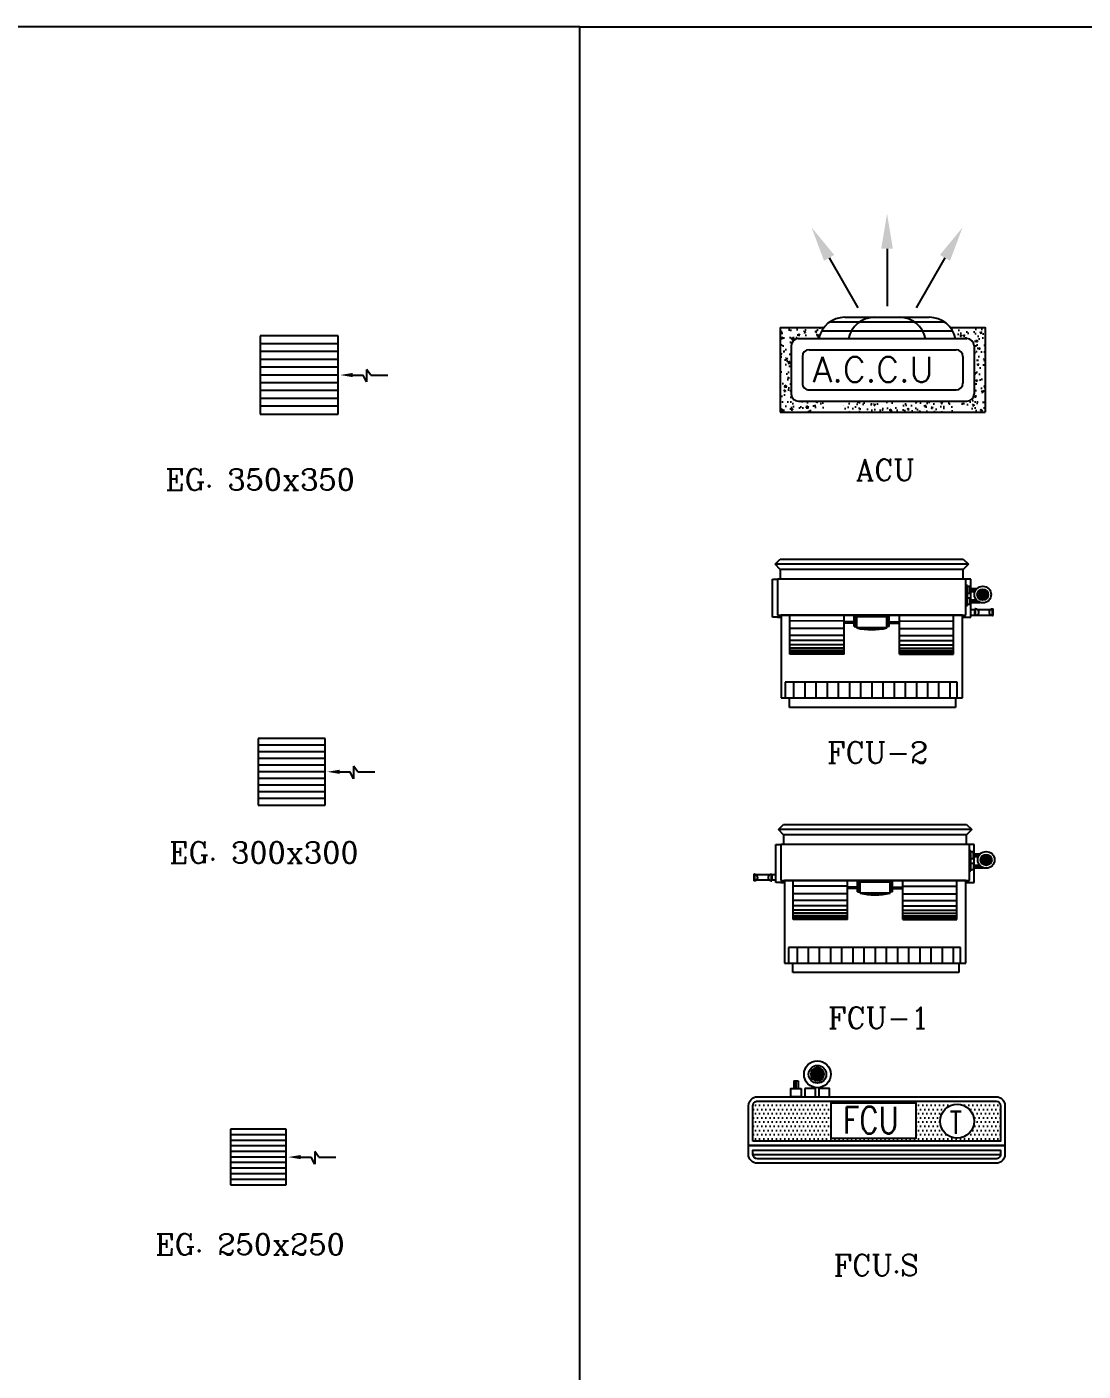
# Model space of a CAD drawing. Extents: x 462150 to 593348, y 35809 to 85242.
# Drawn here: x 559970 to 564706, y 75048 to 81073 of the extents above; entities that cross this region are included whole.
import ezdxf
from ezdxf.enums import TextEntityAlignment as Align

# ---------------------------------------------------------------- set-up
doc = ezdxf.new("R2010")
doc.units = 0
doc.header["$LTSCALE"] = 500
doc.header["$MEASUREMENT"] = 0
doc.linetypes.add('CENTER', pattern=[2, 1.25, -0.25, 0.25, -0.25])
for name, color, linetype in [('AC-ACU.', 230, 'Continuous'), ('AC-EX.G', 2, 'Continuous'), ('AC-FAN COIL', 230, 'Continuous'), ('AC-LEADER', 7, 'Continuous'), ('AC-TEXT', 7, 'Continuous'), ('M_DRAIN', 135, 'Continuous'), ('PL-W-TEXT', 7, 'Continuous'), ('SLEV', 5, 'Continuous'), ('Text', 50, 'Continuous')]:
    doc.layers.add(name, color=color, linetype=linetype)
doc.styles.add('FF-LOOP', font='romanc.shx', dxfattribs={"height": 2})
doc.styles.add('ROMANS', font='romans.shx', dxfattribs={"width": 0.8, "height": 100})

# ---------------------------------------------------------------- blocks, each defined once
blk = doc.blocks.new('FCU-1')
at = {"layer": 'AC-FAN COIL'}
h = blk.add_hatch(color=240, dxfattribs=at)
h.set_gradient(color1=(249, 6, 55), one_color=1, tint=1)
h.paths.add_polyline_path([(522.7687278334387, -69.208459127487, 1), (473.2501467518406, -69.208459127487, 1)])
at = {"layer": 'AC-FAN COIL', "color": 2}
for p, q in [((-433.487792601576, 67.04026523194261), (-410.1540342115331, 90.17565503174043)), ((-410.1539586966391, 43.49365869641405), (-433.487792601576, 67.04026523194261)), ((433.7018756420002, 66.8449276595311), (-433.487792601576, 67.04026523194261)), ((-410.1540342115331, 90.17565503174043), (410.1678263306385, 90.1934377760008)), ((433.7018756420002, 66.8449276595311), (410.1538026186172, 43.50970634650002)), ((410.1678263306385, 90.1934377760008), (433.7018756420002, 66.8449276595311)), ((410.1538026186172, 43.50970634650002), (-410.1540051617193, 43.49279102727451)), ((-410.1540051617193, 43.49279102727451), (-410.1539038901973, -0.0084419718114077)), ((410.1538026186172, 43.50970634650002), (-410.1539586966391, 43.49365869641405)), ((410.1539038901391, 0.0084733474141103), (410.1538026186172, 43.50970634650002))]:
    blk.add_line(p, q, dxfattribs=at)
at = {"layer": 'AC-FAN COIL', "color": 230}
for p, q in [((422.6585960999363, 0.000983955396805), (-422.6585960999363, -0.000983955396805)), ((444.5070527037897, 0.0010348189243814), (422.6585960999363, 0.000983955396805)), ((422.6589713733702, -161.1979333479466), (422.6585960999363, 0.000983955396805)), ((444.5074489385588, -170.2018369999205), (444.5070527037897, 0.0010348189243814)), ((-444.5070527037897, -0.0010348189243814), (-422.6585960999363, -0.000983955396805)), ((-444.5066564689914, -170.2039066377656), (-444.5070527037897, -0.0010348189243814)), ((-422.6585960999363, -0.000983955396805), (-422.6582208265027, -161.1999012587366)), ((429.8266902072355, -28.38332138111582), (422.6586621790484, -28.38333806839001)), ((429.8268994044629, -118.2440846894023), (429.8266902072355, -28.38332138111582)), ((440.6085810829827, -33.45698905973768), (429.8267020189379, -33.4570141601107)), ((440.6086502124671, -63.15159804094946), (440.6085810829827, -33.45698905973768)), ((440.6086010922445, -42.0519474541943), (472.1241740926927, -42.05187408554411)), ((440.6086156477977, -48.30429355032903), (466.8567587742582, -48.30423244426857)), ((440.6086302033509, -54.55663964646373), (463.473256145895, -54.55658641734771)), ((498.0094949231715, -93.96367999741051), (498.0093796431901, -44.4450989160141)), ((422.6588713762757, -118.2441013766765), (429.8268994044629, -118.2440846894023)), ((429.8267711484222, -63.15162314132249), (440.6086502124671, -63.15159804094946)), ((429.8268184633633, -83.47578292919934), (440.6086975274083, -83.47575782882632)), ((440.6087666568928, -113.1703668100344), (429.8268875928479, -113.1703919104075)), ((440.6086975274083, -83.47575782882632), (440.6087666568928, -113.1703668100344)), ((440.6087175366702, -92.0707162232793), (468.2699015334655, -92.07065182763836)), ((440.6087320922233, -98.32306231941764), (474.3575154225109, -98.32298375175378)), ((440.6087466477766, -104.5754084155523), (485.5112632505479, -104.5753038818438)), ((-543.7915405717794, -133.1393693580321), (-543.7915405717794, -162.9794591536774)), ((-540.7621404855162, -133.1393693580321), (-543.7915405717794, -133.1393693580321)), ((-540.7621404855162, -162.9794591536774), (-543.7915405717794, -162.9794591536774)), ((-542.3650754831615, -133.1393693580321), (-542.3650754831615, -162.9794591536774)), ((-540.7621404855162, -133.1393693580321), (-540.7621404855162, -162.9794591536774)), ((-470.5097885944996, -135.6382718781969), (-535.813705513312, -135.6382718779641)), ((-471.8553241524497, -160.5700718781008), (-534.46816995478, -160.5700718781008)), ((-465.5613536217134, -133.1393693580321), (-465.5613536217134, -162.9794591536774)), ((-465.5613536217134, -133.1393693580321), (-462.5319535354502, -133.1393693580321)), ((-465.5613536217134, -162.9794591536774), (-462.5319535354502, -162.9794591536774)), ((-463.9584186240681, -133.1393693580321), (-463.9584186240681, -162.9794591536774)), ((-462.5319535354502, -133.1393693580321), (-462.5319535354502, -162.9794591536774)), ((-444.5067369383178, -135.6382718781169), (-462.5319535354502, -135.6382718780551)), ((-444.5067369383178, -160.4805566335926), (-462.5319535354502, -160.4805566336545)), ((-406.6521938590158, -170.2038185120254), (-444.5066564689914, -170.2039066377656)), ((-422.6582208265027, -161.1999012587366), (422.6589713733702, -161.1979333479466)), ((-422.6581998651671, -170.2038557742417), (-406.6521938590158, -170.2038185120254)), ((406.6529653672187, -161.1979706101628), (-406.6522148203512, -161.1998639965204)), ((-406.6522148203512, -161.1998639965204), (-406.6513511250959, -532.2006463962751)), ((406.6538290624739, -532.1987530099141), (406.6529653672187, -161.1979706101628)), ((406.652986328554, -170.2019251256642), (444.5074489385588, -170.2018369999205)), ((-406.6513511250959, -532.2006463962751), (406.6538290624739, -532.1987530099141)), ((-369.1371757804591, -574.6262886429686), (-369.1372745481785, -532.200559062956)), ((376.0277867896657, -532.1988243077903), (376.0278855573852, -574.6245538877993)), ((376.0278855573852, -574.6245538877993), (-369.1371757804591, -574.6262886429686)), ((376.0278855573852, -574.6245538877993), (-369.1371293113625, -574.627156311828))]:
    blk.add_line(p, q, dxfattribs=at)
at = {"layer": 'AC-FAN COIL', "color": 71}
for p, q in [((-366.6965615261288, -336.7344384589815), (-366.6985734742483, -161.1997709838615)), ((-124.0207735482836, -336.7317017259593), (-124.0227854488184, -161.1992060310731)), ((-78.66233149598702, -211.7337765364427), (-78.66364590951706, -161.1991004343363)), ((-71.68164519005222, -211.7336267650353), (-71.68295959723764, -161.1990841831939)), ((67.4365670629777, -168.4131372490774), (-67.4357829252549, -168.4134512280579)), ((-67.43470249461825, -218.7724640627712), (-67.4338564738282, -168.4134512293967)), ((67.43764755679875, -218.7721500779735), (67.4365670629777, -168.4131372490774)), ((71.6862145597406, -211.7275525743608), (71.68490030040266, -161.1987504207209)), ((78.66690085985466, -211.7274027913154), (78.66558660689044, -161.1987341695785)), ((124.0223413796047, -336.7311242779579), (124.023535995715, -161.1986285756102)), ((366.6981293675781, -336.7327311054105), (366.6993240211159, -161.1980636228254)), ((-124.0212587886781, -187.4691542065375), (-366.697046763642, -187.4718909512048)), ((-124.0211802625272, -221.2001031356376), (-366.6969682374911, -221.202839880305)), ((-78.67423467550543, -190.982286472823), (-124.0224440729944, -190.9832594365943)), ((-78.67414905037731, -196.7929340871269), (-124.0223774730984, -196.7939070791326)), ((-78.66233149598702, -211.7337765364427), (-71.68164519005222, -211.7336267650353)), ((-67.4353257927578, -189.7192257607421), (-70.93760758070856, -189.7193009013354)), ((-67.43520112137776, -195.5298733885429), (-70.93748290493386, -195.5299485349569)), ((67.43764755679875, -218.7721500779735), (-67.43470242852345, -218.7724640627712)), ((70.93930598339648, -189.7188366353475), (67.43702419838519, -189.7189117759408)), ((70.939430657716, -195.5294842631447), (67.43714886976522, -195.5295594037379)), ((78.66690085985466, -211.7274027913154), (71.6862145597406, -211.7275525743608)), ((78.67506530994432, -196.7925677758539), (124.0227296324446, -196.7930904260174)), ((78.67512388055911, -190.9819201612117), (124.0228272478271, -190.9824427918793)), ((124.0221316491952, -187.4685767578921), (366.6979196342581, -187.4701835969899)), ((124.0222101753461, -221.1995256869959), (366.697998160409, -221.2011325260901)), ((-124.0211088757205, -251.8643489128954), (-366.6968968506844, -251.8670856575627)), ((-124.0210553196375, -274.8693981081451), (-366.6968432945723, -274.8721348528125)), ((-124.0210102610581, -294.2243303415198), (-366.6967982360221, -294.2270670861872)), ((124.0222815621528, -251.8637714642537), (366.6980695472157, -251.8653783033478)), ((124.0223351182649, -274.8688206595034), (366.6981231033278, -274.8704274986012)), ((124.0223801768152, -294.2237528928781), (366.6981681618781, -294.2253597319723)), ((-124.020977034379, -308.4968766479942), (-366.6967650093138, -308.4996133926616)), ((-124.0209519679774, -319.264164537497), (-366.6967399429122, -319.2669012821643)), ((-124.0209391438693, -324.7727688754385), (-366.6967271188041, -324.7755056201058)), ((-124.0209303998854, -328.5287440048123), (-366.6967183748493, -328.531480749476)), ((-124.0209234050999, -331.5333649231143), (-366.6967113800347, -331.5361016677816)), ((-124.0208544196502, -333.8555608140596), (-366.6966423945851, -333.8582975529025)), ((-124.0207735482836, -336.7317017259593), (-366.6965615261288, -336.7344384589815)), ((124.0223413796047, -336.7311242779579), (366.6981293675781, -336.7327311054105)), ((124.0224134035234, -308.4962991993525), (366.6982013885864, -308.4979060384467)), ((124.0224088595714, -333.8549833657125), (366.6981968446052, -333.856590198986)), ((124.0224384699249, -319.2635870888553), (366.6982264549879, -319.2651939279531)), ((124.0224512940331, -324.7721914267968), (366.698239279096, -324.7737982658946)), ((124.0224600379879, -328.528166556167), (366.6982480230508, -328.5297733952648)), ((124.0224670328025, -331.5327874744726), (366.6982550178655, -331.5343943135667)), ((-388.5301661775447, -461.2676683925092), (-388.5300010446226, -532.2006042095053)), ((-350.1303075487958, -461.267578997078), (-350.1301424158737, -532.2005148140744)), ((-300.1115387795726, -461.2674625526524), (-300.1113736466505, -532.2003983696486)), ((-250.0927700103493, -461.2673461082267), (-250.0926048774272, -532.2002819252228)), ((-200.0740012411261, -461.2672296638009), (-200.073836108204, -532.2001654807973)), ((-150.0552324719028, -461.2671132193754), (-150.0550673389807, -532.2000490363716)), ((-100.0364637026796, -461.2669967749497), (-100.0362985697575, -532.199932591946)), ((-50.01769493345636, -461.2668803305241), (-50.01752980053424, -532.1998161475203)), ((0.0010738357668743, -461.2667638860984), (0.0012389686889946, -532.1996997030947)), ((50.01984260499011, -461.2666474416728), (50.02000773791222, -532.199583258669)), ((100.0386113742133, -461.2665309972472), (100.0387765071355, -532.1994668142434)), ((150.0573801434366, -461.2664145528213), (150.0575452763587, -532.1993503698139)), ((200.0761489126599, -461.2662981083959), (200.0763140455819, -532.1992339253884)), ((250.0949176818831, -461.2661816639701), (250.0950828148052, -532.1991174809626)), ((300.1136864511063, -461.2660652195445), (300.1138515840285, -532.1990010365371)), ((350.1324552203296, -461.2659487751188), (350.1326203532518, -532.1988845921113)), ((382.7594133767998, -532.1988086364618), (382.7592482438777, -461.2658728194656))]:
    blk.add_line(p, q, dxfattribs=at)
at = {"layer": 'AC-FAN COIL'}
blk.add_line((382.7592482438777, -461.2658728194656), (-388.5301661775447, -461.2676683925092), dxfattribs=at)
at = {"layer": 'AC-FAN COIL', "color": 230}
for centre, radius in [((498.0094372831808, -69.20438945671047), 37.51407657701907), ((498.0094372831808, -69.20438945671047), 24.75929054083273), ((498.0094372926396, -69.208459127487), 24.75929054079903)]:
    blk.add_circle(centre, radius, dxfattribs=at)
for centre, start, end in [((-539.5436301477603, -148.3417792387335), 264.7193606021259, 95.28063939787401), ((-466.7798639594693, -148.3417792387335), 84.71936060212599, 275.280639397874)]:
    blk.add_arc(centre, 13.23976725783069, start, end, dxfattribs=at)
at = {"layer": 'AC-FAN COIL', "color": 71}
for centre, radius, start, end in [((0.0011174053361174, -479.984930074057), 318.7860127724463, 77.78748448205806, 102.2127822862305), ((0.0007472262077499, 92.79932872144856), 318.7860127723961, 257.7874844820581, 282.2127822862305)]:
    blk.add_arc(centre, radius, start, end, dxfattribs=at)
blk = doc.blocks.new('FCU-2')
at = {"layer": 'AC-FAN COIL'}
h = blk.add_hatch(color=240, dxfattribs=at)
h.set_gradient(color1=(249, 6, 55), one_color=1, tint=1)
h.paths.add_polyline_path([(522.7687278334387, -69.20845912748337, 1), (473.2501467518406, -69.20845912748337, 1)])
at = {"layer": 'AC-FAN COIL', "color": 2}
for p, q in [((-433.487792601576, 67.04026523194261), (-410.1540342115331, 90.17565503174043)), ((-410.1539586966391, 43.49365869641042), (-433.487792601576, 67.04026523194261)), ((433.7018756420002, 66.8449276595311), (-433.487792601576, 67.04026523194261)), ((-410.1540342115331, 90.17565503174043), (410.1678263306385, 90.19343777600443)), ((433.7018756420002, 66.8449276595311), (410.1538026186172, 43.50970634650002)), ((410.1678263306385, 90.19343777600443), (433.7018756420002, 66.8449276595311)), ((410.1538026186172, 43.50970634650002), (-410.1540051617193, 43.49279102727451)), ((-410.1540051617193, 43.49279102727451), (-410.1539038901973, -0.0084419718114077)), ((410.1538026186172, 43.50970634650002), (-410.1539586966391, 43.49365869641042)), ((410.15390389011, 0.0084733474141103), (410.1538026186172, 43.50970634650002))]:
    blk.add_line(p, q, dxfattribs=at)
at = {"layer": 'AC-FAN COIL', "color": 230}
for p, q in [((422.6585960999363, 0.000983955396805), (-422.6585960999363, -0.000983955396805)), ((444.5070527037605, 0.0010348189243814), (422.6585960999363, 0.000983955396805)), ((422.6589713733702, -161.1979333479466), (422.6585960999363, 0.000983955396805)), ((444.5074489385588, -170.2018369999205), (444.5070527037605, 0.0010348189243814)), ((-444.5070527037605, -0.0010348189243814), (-422.6585960999363, -0.000983955396805)), ((-444.5066564690205, -170.2039066377692), (-444.5070527037605, -0.0010348189243814)), ((-422.6585960999363, -0.000983955396805), (-422.6582208265027, -161.1999012587403)), ((429.8266902072355, -28.38332138111582), (422.6586621790484, -28.38333806839001)), ((429.8268994044629, -118.2440846894023), (429.8266902072355, -28.38332138111582)), ((440.6085810830118, -33.45698905973768), (429.8267020189086, -33.4570141601107)), ((440.6086502124671, -63.15159804094583), (440.6085810830118, -33.45698905973768)), ((440.6086010922445, -42.0519474541943), (472.1241740927217, -42.05187408554047)), ((440.6086156477687, -48.30429355032903), (466.8567587742582, -48.30423244426492)), ((440.6086302033509, -54.55663964646373), (463.473256145895, -54.55658641734771)), ((498.0094949231715, -93.96367999741051), (498.0093796431901, -44.44509891601047)), ((422.6588713763048, -118.2441013766765), (429.8268994044629, -118.2440846894023)), ((429.8267711484222, -63.15162314131886), (440.6086502124671, -63.15159804094583)), ((429.8268184633343, -83.47578292919934), (440.6086975274375, -83.47575782882632)), ((440.6087666568928, -113.1703668100344), (429.8268875928479, -113.1703919104075)), ((440.6086975274375, -83.47575782882632), (440.6087666568928, -113.1703668100344)), ((440.6087175366702, -92.0707162232793), (468.2699015334655, -92.07065182763836)), ((440.6087320921942, -98.32306231941764), (474.3575154225109, -98.32298375175378)), ((440.6087466477766, -104.5754084155523), (485.5112632505479, -104.5753038818438)), ((-406.6521938589866, -170.2038185120254), (-444.5066564690205, -170.2039066377692)), ((-422.6582208265027, -161.1999012587403), (422.6589713733702, -161.1979333479466)), ((-422.6581998651381, -170.2038557742417), (-406.6521938589866, -170.2038185120254)), ((406.6529653672187, -161.1979706101628), (-406.6522148203512, -161.1998639965241)), ((-406.6522148203512, -161.1998639965241), (-406.6513511250959, -532.2006463962751)), ((406.6538290624739, -532.1987530099141), (406.6529653672187, -161.1979706101628)), ((406.6529863285832, -170.2019251256642), (444.5074489385588, -170.2018369999205)), ((444.953987252491, -135.9206366322614), (462.9792038496234, -135.9206366321996)), ((444.953987252491, -160.7629213877371), (462.9792038496234, -160.762921387799)), ((462.9792384143511, -163.1890835006088), (462.9791692848667, -133.4944745193897)), ((462.9792038496234, -163.2618239078219), (462.9792038496234, -133.4217341121766)), ((466.0086039358866, -133.4217341121766), (462.9792038496234, -133.4217341121766)), ((466.0086039358866, -163.2618239078219), (462.9792038496234, -163.2618239078219)), ((464.4056689382414, -163.2618239078219), (464.4056689382414, -133.4217341121766)), ((466.0086039358866, -163.2618239078219), (466.0086039358866, -133.4217341121766)), ((470.957038908673, -160.7629213876571), (536.2609558274852, -160.7629213878899)), ((472.3025744666228, -135.8311213877532), (534.9154202689533, -135.8311213877532)), ((541.2093907996895, -163.2618239078219), (541.2093907996895, -133.4217341121766)), ((541.2093907996895, -133.4217341121766), (544.2387908859529, -133.4217341121766)), ((541.2093907996895, -163.2618239078219), (544.2387908859529, -163.2618239078219)), ((542.8123257973347, -163.2618239078219), (542.8123257973347, -133.4217341121766)), ((544.2387908859529, -163.2618239078219), (544.2387908859529, -133.4217341121766)), ((-406.6513511250959, -532.2006463962751), (406.6538290624739, -532.1987530099141)), ((-369.1371757804591, -574.6262886429686), (-369.1372745481785, -532.200559062956)), ((376.0277867896657, -532.1988243077903), (376.0278855573852, -574.6245538877993)), ((376.0278855573852, -574.6245538877993), (-369.1371757804591, -574.6262886429686)), ((376.0278855573852, -574.6245538877993), (-369.1371293113334, -574.627156311828))]:
    blk.add_line(p, q, dxfattribs=at)
at = {"layer": 'AC-FAN COIL', "color": 71}
for p, q in [((-366.6965615261578, -336.7344384589815), (-366.6985734742483, -161.1997709838615)), ((-124.0207735482836, -336.7317017259593), (-124.0227854488184, -161.1992060310731)), ((-78.66233149595791, -211.7337765364427), (-78.66364590951706, -161.1991004343363)), ((-71.68164519005222, -211.7336267650353), (-71.68295959720855, -161.1990841831939)), ((67.4365670629777, -168.4131372490774), (-67.4357829252549, -168.4134512280579)), ((-67.43470249464735, -218.7724640627712), (-67.4338564738282, -168.4134512293967)), ((67.43764755682787, -218.7721500779735), (67.4365670629777, -168.4131372490774)), ((71.6862145597406, -211.7275525743608), (71.68490030040266, -161.1987504207209)), ((78.66690085985466, -211.7274027913154), (78.66558660689044, -161.1987341695785)), ((124.0223413796047, -336.7311242779579), (124.0235359956859, -161.1986285756102)), ((366.698129367549, -336.7327311054105), (366.6993240211159, -161.1980636228254)), ((-124.0212587886781, -187.4691542065375), (-366.6970467636129, -187.4718909512048)), ((-124.0211802625563, -221.2001031356376), (-366.6969682374911, -221.202839880305)), ((-78.67423467550543, -190.982286472823), (-124.0224440729944, -190.9832594365943)), ((-78.67414905037731, -196.7929340871269), (-124.0223774731275, -196.7939070791326)), ((-78.66233149595791, -211.7337765364427), (-71.68164519005222, -211.7336267650353)), ((-67.4353257927578, -189.7192257607421), (-70.93760758070856, -189.7193009013354)), ((-67.43520112137776, -195.5298733885429), (-70.93748290493386, -195.5299485349569)), ((67.43764755682787, -218.7721500779735), (-67.43470242852345, -218.7724640627712)), ((70.93930598342558, -189.7188366353475), (67.43702419835607, -189.7189117759408)), ((70.939430657716, -195.5294842631447), (67.43714886976522, -195.5295594037379)), ((78.66690085985466, -211.7274027913154), (71.6862145597406, -211.7275525743608)), ((78.67506530994432, -196.7925677758539), (124.0227296324446, -196.7930904260174)), ((78.67512388055911, -190.9819201612117), (124.0228272478562, -190.9824427918793)), ((124.0221316491952, -187.4685767578921), (366.6979196342874, -187.4701835969899)), ((124.0222101753461, -221.1995256869959), (366.697998160409, -221.2011325260901)), ((-124.0211088757496, -251.8643489128954), (-366.6968968506553, -251.8670856575627)), ((-124.0210553196375, -274.8693981081451), (-366.6968432946014, -274.8721348528125)), ((-124.0210102610872, -294.2243303415198), (-366.6967982360221, -294.2270670861872)), ((124.0222815621528, -251.8637714642537), (366.6980695472448, -251.8653783033478)), ((124.0223351182649, -274.8688206595034), (366.6981231032987, -274.8704274986012)), ((124.0223801768152, -294.2237528928781), (366.6981681618781, -294.2253597319723)), ((-124.020977034379, -308.4968766479942), (-366.6967650093138, -308.4996133926616)), ((-124.0209519679774, -319.264164537497), (-366.6967399429413, -319.2669012821643)), ((-124.0209391438402, -324.7727688754385), (-366.6967271188041, -324.7755056201058)), ((-124.0209303998854, -328.5287440048123), (-366.6967183748493, -328.531480749476)), ((-124.0209234050999, -331.5333649231143), (-366.6967113800347, -331.5361016677816)), ((-124.0208544196212, -333.8555608140596), (-366.6966423945851, -333.8582975529025)), ((-124.0207735482836, -336.7317017259593), (-366.6965615261578, -336.7344384589815)), ((124.0223413796047, -336.7311242779579), (366.698129367549, -336.7327311054105)), ((124.0224134034943, -308.4962991993525), (366.6982013885864, -308.4979060384467)), ((124.0224088595714, -333.8549833657125), (366.6981968446052, -333.856590198986)), ((124.0224384699249, -319.2635870888553), (366.6982264549879, -319.2651939279531)), ((124.0224512940331, -324.7721914267968), (366.698239279096, -324.7737982658946)), ((124.022460038017, -328.528166556167), (366.6982480230508, -328.5297733952648)), ((124.0224670328025, -331.5327874744726), (366.6982550178655, -331.5343943135667)), ((-388.5301661775447, -461.2676683925092), (-388.5300010446226, -532.2006042095053)), ((-350.1303075487958, -461.267578997078), (-350.1301424158737, -532.2005148140744)), ((-300.1115387795726, -461.2674625526524), (-300.1113736466505, -532.2003983696486)), ((-250.0927700103493, -461.2673461082267), (-250.0926048774272, -532.2002819252228)), ((-200.0740012411261, -461.2672296638009), (-200.073836108204, -532.2001654807973)), ((-150.0552324719028, -461.2671132193754), (-150.0550673389807, -532.2000490363716)), ((-100.0364637026796, -461.2669967749497), (-100.0362985697575, -532.199932591946)), ((-50.01769493345636, -461.2668803305241), (-50.01752980053424, -532.1998161475203)), ((0.0010738357668743, -461.2667638860984), (0.0012389686889946, -532.1996997030947)), ((50.01984260499011, -461.2666474416728), (50.02000773791222, -532.199583258669)), ((100.0386113742133, -461.2665309972472), (100.0387765071355, -532.1994668142434)), ((150.0573801434366, -461.2664145528213), (150.0575452763587, -532.1993503698139)), ((200.0761489126599, -461.2662981083959), (200.0763140455819, -532.1992339253884)), ((250.0949176818831, -461.2661816639701), (250.0950828148052, -532.1991174809626)), ((300.1136864511063, -461.2660652195445), (300.1138515840285, -532.1990010365371)), ((350.1324552203296, -461.2659487751188), (350.1326203532518, -532.1988845921113)), ((382.7594133767998, -532.1988086364618), (382.7592482438777, -461.2658728194656))]:
    blk.add_line(p, q, dxfattribs=at)
at = {"layer": 'AC-FAN COIL'}
blk.add_line((382.7592482438777, -461.2658728194656), (-388.5301661775447, -461.2676683925092), dxfattribs=at)
at = {"layer": 'AC-FAN COIL', "color": 230}
for centre, radius in [((498.0094372831808, -69.20438945671047), 37.51407657701907), ((498.0094372831808, -69.20438945671047), 24.75929054083273), ((498.0094372926396, -69.20845912748337), 24.75929054079903)]:
    blk.add_circle(centre, radius, dxfattribs=at)
at = {"layer": 'AC-FAN COIL', "color": 71}
for centre, radius, start, end in [((0.0011174053361174, -479.984930074057), 318.7860127724463, 77.78748448205806, 102.2127822862305), ((0.0007472262368537, 92.79932872144856), 318.7860127723961, 257.7874844820581, 282.2127822862305)]:
    blk.add_arc(centre, radius, start, end, dxfattribs=at)
at = {"layer": 'AC-FAN COIL', "color": 230}
for centre, start, end in [((467.2271142736427, -148.0594140271205), 264.7193606021259, 95.28063939787401), ((539.9908804619336, -148.0594140271205), 84.71936060212599, 275.280639397874)]:
    blk.add_arc(centre, 13.23976725783069, start, end, dxfattribs=at)
blk = doc.blocks.new('A$C44617238')
at = {"layer": 'SLEV'}
h = blk.add_hatch(color=5, dxfattribs=at)
h.set_gradient(color1=(0, 0, 255), one_color=1, tint=1)
h.paths.add_polyline_path([(-37.5, 0, 1), (37.5, 0, 1)])
blk.add_circle((0, 0), 37.5, dxfattribs=at)
blk = doc.blocks.new('FCU.S')
at = {"layer": 'AC-FAN COIL'}
h = blk.add_hatch(dxfattribs=at)
h.set_pattern_fill('DOTS', color=71, scale=300, angle=360, style=0)
h.set_pattern_definition([(179.999999959479, (69202.26620681607, -62528.92211012119), (-9.374999986739557, 18.75000000663022), [0, -18.75])])
h.paths.add_polyline_path([(-535.000000014028, -19.99999962163565, 0.4142135623730951), (-555.0000000281725, -39.99999960749119), (-555.0000001408333, -198.9732559796394), (554.9999998591665, -198.9732567648898), (554.9999999715947, -40.0000003925088, 0.4142135623730951), (534.9999999857391, -20.00000037836435)])
h.paths.add_polyline_path([(-205.0945397011237, -27.98949761409313), (176.3848200299544, -27.98949788388564), (176.3848199188505, -185.075853445509), (-205.0945398122276, -185.0758531757165)], flags=16)
h.paths.add_polyline_path([(127.3466653249925, -19.4537315727357), (-158.4077989607176, -19.45373136899434), (-158.4077990820369, -189.6099813689943), (127.3466652036877, -189.6099815727357)], flags=9)
h.paths.add_polyline_path([(284.3568037627847, -109.7652016461361, 1), (436.3968473738058, -109.7652016461361, 1)], flags=16)
at = {"layer": 'AC-FAN COIL', "color": 230}
for p, q in [((-287.9480767654662, 36.61271802220143), (-287.9480767595291, 45.0096089938248)), ((-287.9480767654662, 36.61271802220143), (-287.9480767595291, 45.0096089938248)), ((-243.8386340501194, 36.61271799101378), (-243.8386340441823, 45.00960896263713)), ((-243.8386340501194, 36.61271799101378), (-243.8386340441823, 45.00960896263713))]:
    blk.add_line(p, q, dxfattribs=at)
at = {"layer": 'AC-FAN COIL', "color": 71}
blk.add_line((-555.0000001825683, -257.9999996074912), (554.9999998174317, -258.0000003925088), dxfattribs=at)
blk.add_line((-555.0000001825683, -257.9999996074912), (554.9999998174317, -258.0000003925088), dxfattribs=at)
at = {"layer": 'AC-FAN COIL', "color": 230}
for points in [[(-575.0000001549777, -218.9732559654949), (-575.0000000281724, -39.99999959334672, -0.4142135623730951), (-534.9999999998837, 3.783643479e-07), (534.9999999998837, -3.783643479e-07, -0.4142135623730951), (574.9999999715947, -40.00000040665328), (574.9999998450221, -218.9732567790343)], [(-575.0000001549777, -218.9732559654949), (-575.0000000281724, -39.99999959334672, -0.4142135623730951), (-534.9999999998837, 3.783643479e-07), (534.9999999998837, -3.783643479e-07, -0.4142135623730951), (574.9999999715947, -40.00000040665328), (574.9999998450221, -218.9732567790343)], [(-555.0000001408333, -198.9732559796394), (-555.0000000281725, -39.99999960749119, -0.4142135623730951), (-535.000000014028, -19.99999962163565), (534.9999999857391, -20.00000037836435, -0.4142135623730951), (554.9999999715947, -40.0000003925088), (554.9999998591665, -198.9732567648898)], [(-575.0000001825683, -257.9999995933467), (-575.0000001549777, -218.9732559654949), (574.9999998450221, -218.9732567790343), (574.9999998174317, -258.0000004066533, -0.4142135623731034), (534.9999997891426, -298.0000003783643), (-535.0000002108571, -297.9999996216357, -0.4142135623730951)], [(-575.0000001825683, -257.9999995933467), (-575.0000001549777, -218.9732559654949), (574.9999998450221, -218.9732567790343), (574.9999998174317, -258.0000004066533, -0.4142135623731034), (534.9999997891426, -298.0000003783643), (-535.0000002108571, -297.9999996216357, -0.4142135623730951)]]:
    blk.add_lwpolyline(points, format="xyb", close=True, dxfattribs=at)
for points in [[(-338.3107462499698, 36.61271805782453), (-338.3107462760701, -0.3194252295361366), (-385.8042927379429, -0.3194251959503163), (-385.8042927118427, 36.61271809141035)], [(-338.3107462499698, 36.61271805782453), (-338.3107462760701, -0.3194252295361366), (-385.8042927379429, -0.3194251959503163), (-385.8042927118427, 36.61271809141035)], [(-321.6948499964957, 36.61271804607822), (-321.6948500225961, -0.3194252412824425), (-274.2013035607233, -0.3194252748799045), (-274.201303534623, 36.61271801248076)], [(-321.6948499964957, 36.61271804607822), (-321.6948500225961, -0.3194252412824425), (-274.2013035607233, -0.3194252748799045), (-274.201303534623, 36.61271801248076)], [(-259.468022794131, 36.6127180020616), (-259.4680228202313, -0.3194252852990758), (-211.9744763583585, -0.3194253188848961), (-211.9744763322582, 36.61271796847578)], [(-259.468022794131, 36.6127180020616), (-259.4680228202313, -0.3194252852990758), (-211.9744763583585, -0.3194253188848961), (-211.9744763322582, 36.61271796847578)], [(-205.094539812213, -185.0758531757165), (176.3848199188651, -185.075853445509), (176.3848200299544, -27.98949788388564), (-205.0945397011237, -27.98949761409313)]]:
    blk.add_lwpolyline(points, close=True, dxfattribs=at)
at = {"layer": 'AC-FAN COIL', "color": 71}
for points in [[(-555.0000001408333, -198.9732559796394), (-555.0000000281725, -39.99999960749119, -0.4142135623730951), (-535.000000014028, -19.99999962163565), (534.9999999857391, -20.00000037836435, -0.4142135623730951), (554.9999999715947, -40.0000003925088), (554.9999998591665, -198.9732567648898)], [(-555.0000001825683, -257.9999996074912), (-555.0000001691224, -238.9732559796394), (554.9999998308776, -238.9732567648898), (554.9999998174317, -258.0000003925088, -0.4142135623731017), (534.9999998032871, -278.0000003783643), (-535.0000001967128, -277.9999996216357, -0.4142135623730951)], [(-555.0000001825683, -257.9999996074912), (-555.0000001691224, -238.9732559796394), (554.9999998308776, -238.9732567648898), (554.9999998174317, -258.0000003925088, -0.4142135623731017), (534.9999998032871, -278.0000003783643), (-535.0000001967128, -277.9999996216357, -0.4142135623730951)]]:
    blk.add_lwpolyline(points, format="xyb", close=True, dxfattribs=at)
at = {"layer": 'AC-FAN COIL', "color": 1}
for points in [[(-450.0193077968724, -573.9700174288738, 0, 50.57656525739744, 0), (-450.0228277831047, -472.8168869788205, 0, 0, 0), (-450.0312404687575, -331.2387662238907, 0, 0, 0)], [(-450.0193077968724, -573.9700174288738, 0, 50.57656525739744, 0), (-450.0228277831047, -472.8168869788205, 0, 0, 0), (-450.0312404687575, -331.2387662238907, 0, 0, 0)], [(10.94831569562666, -576.2183594216476, 0, 50.57656525739744, 0), (10.94479570962721, -475.0652289715945, 0, 0, 0), (10.93638302423642, -333.4871082166646, 0, 0, 0)], [(471.8944171028851, -573.9700180808723, 0, 50.57656525739744, 0), (471.8979372319591, -472.8168876308191, 0, 0, 0), (471.9063503370562, -331.2387668759184, 0, 0, 0)]]:
    blk.add_lwpolyline(points, format="xyseb", dxfattribs=at)
at = {"layer": 'AC-FAN COIL', "color": 230}
for centre, radius in [((-265.8933553623909, 100.8091543691407), 60), ((-265.8933553623909, 100.8091543691407), 59.99999999999998), ((-265.8933553623909, 100.8091543691407), 60), ((-265.8933553623909, 100.8091543691407), 59.99999999999998), ((-265.8933553623909, 100.8091543691407), 39.60000000000022), ((-265.8933553623909, 100.8091543691407), 39.60000000000022), ((360.3768255682953, -109.7652016461361), 76.02002180551062)]:
    blk.add_circle(centre, radius, dxfattribs=at)
at = {"layer": 'M_DRAIN', "color": 135}
for p, q in [((-372.0575194857723, 72.179737369559), (-372.0575195110578, 36.61271808168967)), ((-372.0575194857723, 72.179737369559), (-372.0575195110578, 36.61271808168967)), ((-352.0575194855861, 72.17973735541455), (-352.0575195107318, 36.61271806754521)), ((-352.0575194855861, 72.17973735541455), (-352.0575195107318, 36.61271806754521))]:
    blk.add_line(p, q, dxfattribs=at)
at = {"layer": 'M_DRAIN', "color": 1, "linetype": 'CENTER'}
for p, q in [((-372.0575194855861, 72.179737369559), (-352.0575194855861, 72.17973735541455)), ((-362.0575194855861, 72.17973736249259), (-362.0575195105921, 36.61271807462325)), ((-362.0575194855861, 72.17973736249259), (-362.0575195105921, 36.61271807462325))]:
    blk.add_line(p, q, dxfattribs=at)
at = {"layer": 'AC-FAN COIL', "color": 230, "xscale": -0.8, "yscale": 0.8, "zscale": 0.8, "rotation": 89.99999995914541}
blk.add_blockref('A$C44617238', (-265.8933553623909, 100.8091543690476), dxfattribs=at)
at = {"layer": 'Text', "style": 'ROMANS', "width": 0.8}
blk.add_text('FCU', height=120, dxfattribs=at).set_placement((-152.2096601513039, -164.335242817724))
blk.add_text('T', height=100, dxfattribs=at).set_placement((354.9670481712528, -116.5784220639543), align=Align.MIDDLE)
blk = doc.blocks.new('ACU')
at = {"layer": 'AC-ACU.'}
h = blk.add_hatch(dxfattribs=at)
h.set_pattern_fill('AR-CONC', color=9, scale=5, angle=630.0000000000016, style=0)
h.set_pattern_definition([(49.99999999999829, (25435.45652053365, -22194.81994948443), (71.72601826007514, -6.2752134982615), [7.499999999999943, -82.49999999999909]), (354.9999999999985, (25435.45652053365, -22194.81994948443), (-13.8751333612979, 75.21921337000157), [5.999999999999982, -65.99999999999973]), (100.4513999999983, (25441.43368853373, -22195.34288348444), (57.85093817140402, 68.94395420609376), [6.374018999999968, -70.11421119999947]), (46.18419999999837, (25435.45652053365, -22174.81994948443), (106.7241048625639, -16.55190143290477), [11.24999999999999, -123.7499999999999]), (96.6355999999982, (25444.35019503371, -22176.19928018458), (93.46627055487299, 97.41178709004159), [9.561028799999931, -105.1712999999995]), (351.1841999999985, (25435.45652053365, -22174.81994948443), (93.46619451336537, 97.41186009252985), [8.999999999999961, -98.99999999999966]), (20.99999999999832, (25445.45652053366, -22179.81994948443), (59.69070521184501, -40.26188906653554), [7.499999999999959, -82.4999999999994]), (325.9999999999983, (25445.45652053366, -22179.81994948443), (24.33153319216016, 72.51500450468463), [5.999999999999957, -65.99999999999932]), (71.4513999999986, (25450.43074383377, -22183.17511008459), (84.02226285814982, 32.25304967099293), [6.374018999999965, -70.11421119999943]), (37.49999999999837, (25435.45652053365, -22194.81994948443), (1.215985531729989, 33.2893853831311), [0, -65.19999999999975, 0, -66.99999999999976, 0, -66.24999999999976]), (7.499999999998094, (25435.45652053365, -22194.81994948443), (26.30695374421593, 39.44117118823529), [0, -38.1999999999997, 0, -63.69999999999968, 0, -25.24999999999985]), (327.4999999999984, (25413.15652053373, -22194.81994948443), (53.38224361724081, -2.255487173439461), [0, -24.99999999999994, 0, -77.9999999999998, 0, -103.4999999999997]), (317.4999999999984, (25403.15652053373, -22194.81994948443), (58.31861693423886, 10.01049823323015), [0, -32.49999999999992, 0, -51.7999999999999, 0, -73.49999999999983])])
edge = h.paths.add_edge_path()
edge.add_line((-799.0332574344939, 680.2554362128722), (-799.0332574344939, 523.2954464665381))
edge.add_ellipse((-724.6319906320423, 429.1442303397925), major_axis=(84.85281374236224, -84.85281374236695), ratio=0.9999999999983964, start_angle=146.7325690983047, end_angle=173.316905382974, ccw=False)
edge.add_line((-749.0332574344939, 546.6371159899281), (-749.0332574344939, 598.2554362128723))
edge.add_ellipse((-717.0332574344937, 598.2554362128723), major_axis=(22.62741699797087, -22.62741699797215), ratio=0.9999999999998256, start_angle=134.9999999999949, end_angle=225.0000000000051, ccw=False)
edge.add_line((-717.0332574344937, 630.2554362128722), (-501.0332574344938, 630.2554362128722))
edge.add_ellipse((-501.0332574344938, 598.2554362128723), major_axis=(22.62741699797214, 22.62741699797089), ratio=0.9999999999998256, start_angle=-45.00000000000489, end_angle=45.000000000005116, ccw=False)
edge.add_line((-469.0332574344938, 598.2554362128723), (-469.0332574344938, 42.8471694822656))
edge.add_line((-469.0332574344938, 42.84716948226559), (-419.0332574344938, 42.84716948226559))
edge.add_line((-419.0332574344938, 42.84716948226559), (-419.0332574344938, 680.2554362129885))
edge.add_line((-419.0332574344938, 680.2554362128722), (-799.0332574344939, 680.2554362128722))
edge = h.paths.add_edge_path()
edge.add_line((-419.0332574344938, -239.7445637871278), (-419.0332574344938, -45.33629705652129))
edge.add_line((-419.0332574344938, -45.33629705640487), (-469.0332574344938, -45.33629705640487))
edge.add_line((-469.0332574344938, -45.33629705640487), (-469.0332574344938, -157.7445637871278))
edge.add_ellipse((-501.0332574344938, -157.7445637871278), major_axis=(22.62741699797087, -22.62741699797215), ratio=0.9999999999998256, start_angle=314.99999999999494, end_angle=405.00000000000506, ccw=False)
edge.add_line((-501.0332574344938, -189.7445637871278), (-717.0332574344937, -189.7445637871278))
edge.add_ellipse((-717.0332574344937, -157.7445637871278), major_axis=(22.62741699797214, 22.62741699797089), ratio=0.9999999999998256, start_angle=134.999999999995, end_angle=225.0000000000051, ccw=False)
edge.add_line((-749.0332574344939, -157.7445637871278), (-749.0332574344939, -66.68494977173395))
edge.add_ellipse((-724.6319906320423, 50.80793587875087), major_axis=(84.85281374239513, -84.85281374239987), ratio=0.9999999999998812, start_angle=276.68309461700244, end_angle=303.26743090163586, ccw=False)
edge.add_line((-799.0332574344939, -43.34328024822752), (-799.0332574344939, -239.7445637870114))
edge.add_line((-799.0332574344939, -239.7445637871278), (-419.0332574344938, -239.7445637871278))
at = {"layer": 'AC-ACU.', "color": 9}
for p, q in [((-799.0332574344939, 523.2954464667708), (-799.0332574344939, 680.2554362128722)), ((-799.0332574344939, 680.2554362128722), (-419.0332574344938, 680.2554362128722)), ((-419.0332574344938, -239.7445637871278), (-419.0332574344938, 680.2554362128722)), ((-799.0332574344939, -239.7445637871278), (-799.0332574344939, -43.34328024822752)), ((-799.0332574344939, -239.7445637871278), (-419.0332574344938, -239.7445637871278))]:
    blk.add_line(p, q, dxfattribs=at)
at = {"layer": 'AC-ACU.'}
for p, q in [((-717.0332574344937, 630.2554362128722), (-501.0332574344938, 630.2554362128722)), ((-749.0332574344939, -157.7445637871278), (-749.0332574344939, 598.2554362128723)), ((-699.0332574344939, -109.7445637871278), (-699.0332574344939, 550.2554362128722)), ((-669.0332574344937, 580.2554362128722), (-549.0332574344939, 580.2554362128722)), ((-519.0332574344937, -109.7445637871278), (-519.0332574344937, 550.2554362128722)), ((-469.0332574344938, -157.7445637871278), (-469.0332574344938, 598.2554362128723)), ((-822.7820538391825, 498.1845453210407), (-822.7820538391825, -18.23237910249736)), ((-782.7820538426748, 534.1136075385147), (-782.7820538426748, -54.16144131997135)), ((-844.6319906320423, 50.80793587875087), (-844.6319906320423, 429.1442303397925)), ((-669.0332574344937, -139.7445637871278), (-549.0332574344939, -139.7445637871278)), ((-717.0332574344937, -189.7445637871278), (-501.0332574344938, -189.7445637871278))]:
    blk.add_line(p, q, dxfattribs=at)
at = {"layer": 'AC-ACU.', "color": 2}
for p, q in [((-1111.124856417998, 499.7606794450948), (-887.7093080560808, 370.7716524571915)), ((-1152.138525473827, 239.9760831092717), (-894.1604714980203, 239.9760831092717)), ((-1111.124856417998, -19.80851322655144), (-887.7093080560808, 109.1805137613519))]:
    blk.add_line(p, q, dxfattribs=at)
at = {"layer": 'AC-ACU.'}
for centre, radius, start, end in [((-717.0332574344937, 598.2554362128723), 32, 90, 180), ((-501.0332574344938, 598.2554362128723), 32, 0, 90), ((-724.6319906320423, 429.1442303397925), 120, 101.7325690918095, 180), ((-669.0332574344937, 550.2554362128722), 30, 90, 180), ((-549.0332574344939, 550.2554362128722), 30, 0, 90), ((-724.6319906320423, 295.3539509910624), 120, 101.7325690918095, 180), ((-724.6319906320423, 184.5982152272481), 120, 180, 258.2674309081905), ((-724.6319906320423, 50.80793587875087), 120, 180, 258.2674309081905), ((-669.0332574344937, -109.7445637871278), 30, 180, 270), ((-549.0332574344939, -109.7445637871278), 30, 270, 0), ((-717.0332574344937, -157.7445637871278), 32, 180, 270), ((-501.0332574344938, -157.7445637871278), 32, 270, 0)]:
    blk.add_arc(centre, radius, start, end, dxfattribs=at)
at = {"layer": 'AC-ACU.', "color": 2}
for points in [[(-1097.999856417998, 522.4938462944374), (-1124.249856417999, 477.0275125957541), (-1247.523857514046, 578.5106794450948)], [(-1152.138525473827, 266.2260831092717), (-1152.138525473827, 213.7260831092717), (-1309.638525473827, 239.9760831092717)], [(-1097.999856417998, -42.54168007589396), (-1124.249856417999, 2.924653622789264), (-1247.523857514046, -98.55851322655144)]]:
    blk.add_solid(points, dxfattribs=at)
at = {"layer": 'AC-ACU.', "color": 7, "style": 'ROMANS'}
blk.add_text('A.C.C.U', height=112.5, rotation=90, dxfattribs=at).set_placement((-554.4740522584179, -92.47142031672409))
blk = doc.blocks.new('EG.250x250')
for p, q in [((125.0000000193831, 125.0000000011787), (-125.0000000193831, 125.0000000011787)), ((-125.0000000193831, 125.0000000011787), (-125.0000000193831, -125.0000000012223)), ((125.0000000193831, -125.0000000012223), (125.0000000193831, 125.0000000011787)), ((125.0000000193831, 100.0000000009458), (-125.0000000193831, 100.0000000009458)), ((125.0000000193831, 75.00000000071304), (-125.0000000193831, 75.00000000071304)), ((125.0000000193831, 50.00000000048022), (-125.0000000193831, 50.00000000048022)), ((125.0000000193831, 25.00000000023283), (-125.0000000193831, 25.00000000023283)), ((125.0000000193831, 0), (-125.0000000193831, 0)), ((271.1513194168801, -1.45519e-11), (252.9260092078475, 25.24709404929308)), ((252.9260092078475, 25.24709404929308), (252.9260092078475, -31.21381102611485)), ((125.0000000193831, -25.00000000026194), (-125.0000000193831, -25.00000000026194)), ((125.0000000193831, -50.00000000049476), (-125.0000000193831, -50.00000000049476)), ((190.0180876341473, -1.45519e-11), (236.9789440769237, -1.45519e-11)), ((252.9260092078475, -31.21381102611485), (236.9789440769237, -1.45519e-11)), ((271.1513194168801, -1.45519e-11), (347.8827219168015, -1.45519e-11)), ((125.0000000193831, -75.0000000007276), (-125.0000000193831, -75.0000000007276)), ((125.0000000193831, -100.0000000009895), (-125.0000000193831, -100.0000000009895)), ((-125.0000000193831, -125.0000000012223), (125.0000000193831, -125.0000000012223))]:
    blk.add_line(p, q)
blk.add_solid([(190.0180876341473, 9.33333333331393), (190.0180876341473, -9.333333333357587), (134.0180876341473, -1.45519e-11)])
blk = doc.blocks.new('EG.300x300')
for p, q in [((150.000000023283, 150.0000000014552), (-150.000000023283, 150.0000000014552)), ((-150.000000023283, 150.0000000014552), (-150.000000023283, -150.0000000014552)), ((150.000000023283, -150.0000000014552), (150.000000023283, 150.0000000014552)), ((150.000000023283, 120.0000000011641), (-150.000000023283, 120.0000000011641)), ((150.000000023283, 90.00000000087311), (-150.000000023283, 90.00000000087311)), ((150.000000023283, 60.00000000058206), (-150.000000023283, 60.00000000058206)), ((150.000000023283, 30.00000000029104), (-150.000000023283, 30.00000000029104)), ((150.000000023283, 0), (-150.000000023283, 0)), ((215.0180876380182, 0), (261.9789440807945, 0)), ((277.9260092117183, -31.2138110261003), (261.9789440807945, 0)), ((296.151319420751, 0), (277.9260092117183, 25.24709404930764)), ((277.9260092117183, 25.24709404930764), (277.9260092117183, -31.2138110261003)), ((296.151319420751, 0), (372.8827219206723, 0)), ((150.000000023283, -30.00000000029104), (-150.000000023283, -30.00000000029104)), ((150.000000023283, -60.00000000058206), (-150.000000023283, -60.00000000058206)), ((150.000000023283, -90.00000000087311), (-150.000000023283, -90.00000000087311)), ((150.000000023283, -120.0000000011641), (-150.000000023283, -120.0000000011641)), ((-150.000000023283, -150.0000000014552), (150.000000023283, -150.0000000014552))]:
    blk.add_line(p, q)
blk.add_solid([(215.0180876380182, 9.333333333328483), (215.0180876380182, -9.333333333343035), (159.0180876380182, 0)])
blk = doc.blocks.new('EG.350x350')
for p, q in [((175.0000000271539, 175.000000001688), (-175.0000000271539, 175.000000001688)), ((-175.0000000271539, 175.000000001688), (-175.0000000271539, -175.000000001688)), ((175.0000000271539, 140.000000001397), (-175.0000000271539, 140.000000001397)), ((175.0000000271539, -175.000000001688), (175.0000000271539, 175.000000001688)), ((175.0000000271539, 105.0000000010477), (-175.0000000271539, 105.0000000010477)), ((175.0000000271539, 70.00000000069849), (-175.0000000271539, 70.00000000069849)), ((175.0000000271539, 35.00000000034925), (-175.0000000271539, 35.00000000034925)), ((175.0000000271539, 0), (-175.0000000271539, 0)), ((240.0180876419181, 0), (286.9789440846944, 0)), ((302.9260092156182, -31.2138110261003), (286.9789440846944, 0)), ((321.1513194246509, 0), (302.9260092156182, 25.24709404930764)), ((302.9260092156182, 25.24709404930764), (302.9260092156182, -31.2138110261003)), ((321.1513194246509, 0), (397.8827219245723, 0)), ((175.0000000271539, -35.00000000034925), (-175.0000000271539, -35.00000000034925)), ((175.0000000271539, -70.00000000069849), (-175.0000000271539, -70.00000000069849)), ((175.0000000271539, -105.0000000009895), (-175.0000000271539, -105.0000000009895)), ((175.0000000271539, -140.0000000013388), (-175.0000000271539, -140.0000000013388)), ((-175.0000000271539, -175.000000001688), (175.0000000271539, -175.000000001688))]:
    blk.add_line(p, q)
blk.add_solid([(240.0180876419181, 9.333333333328483), (240.0180876419181, -9.333333333343035), (184.0180876419181, 0)])

msp = doc.modelspace()

# ---------------------------------------------------------------- linework, layer by layer
msp.add_lwpolyline([(562449.5777752023, 81073.02170868687), (565056.4764990945, 81073.02170868687), (565056.4764990945, 70092.24803954456), (562449.5777752023, 70092.24803954456)], close=True)
at = {"layer": 'AC-LEADER'}
msp.add_lwpolyline([(557235.7803274182, 70092.24803954456), (562449.5777752023, 70092.24803954456), (562449.5777752023, 81073.02170868687), (557235.7803274182, 81073.02170868687)], close=True, dxfattribs=at)

# ---------------------------------------------------------------- block references
at = {"layer": 'AC-ACU.', "rotation": 270}
msp.add_blockref('ACU', (563586.7066301194, 78926.69552666946), dxfattribs=at)
at = {"layer": 'AC-EX.G'}
for name, p in [('EG.350x350', (561190.224814845, 79512.62685910625)), ('EG.300x300', (561156.8501561088, 77734.29780119196)), ('EG.250x250', (561007.1875991375, 76007.53700809427))]:
    msp.add_blockref(name, p, dxfattribs=at)
at = {"layer": 'AC-FAN COIL'}
for name, p in [('FCU-2', (563757.9436016367, 78597.67003569327)), ('FCU.S', (563780.3609549501, 76277.76861768696))]:
    msp.add_blockref(name, p, dxfattribs=at)
at = {"layer": 'AC-TEXT'}
msp.add_blockref('FCU-1', (563773.0848923887, 77408.66092465197), dxfattribs=at)

# ---------------------------------------------------------------- texts
at = {"layer": 'PL-W-TEXT', "style": 'FF-LOOP'}
for s, p in [('ACU', (563686.7549360233, 79039.53836830106)), ('EG. 350x350', (560591.0570371462, 78996.84541727728, -2.29457862536e-05)), ('FCU-2', (563558.112097415, 77773.37604882148, -2.419844897e-07)), ('EG. 300x300', (560607.9523567433, 77324.96586716907, -2.29457862536e-05)), ('FCU-1', (563562.253388167, 76584.36693778017, -2.419844897e-07)), ('EG. 250x250', (560546.011794713, 75568.75587517397, -2.29457862536e-05)), ('FCU.S', (563587.6832890761, 75475.16801733857))]:
    msp.add_text(s, height=95.25600000000004, dxfattribs=at).set_placement(p)

doc.saveas('drawing.dxf')
